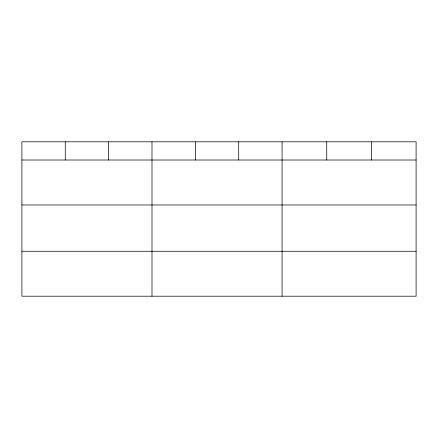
<?xml version="1.0" encoding="UTF-8"?>
<svg xmlns="http://www.w3.org/2000/svg" width="438" height="438" viewBox="0 0 438 438"><rect width="100%" height="100%" fill="white"/><g stroke="black" fill="none" stroke-linecap="round" stroke-linejoin="round"><path stroke-width="0.66" d="M416.1 204.957L416.1 141.797L21.9 141.797L21.9 296.203L416.1 296.203L416.1 204.957L21.9 204.957M21.9 160.012L416.1 160.012M21.9 251.259L416.1 251.259M371.424 141.797L371.424 160.012M326.748 141.797L326.748 160.012M282.072 141.797L282.072 296.203M238.71 141.797L238.71 160.012M195.348 141.797L195.348 160.012M151.986 141.797L151.986 296.203M108.624 141.797L108.624 160.012M65.262 141.797L65.262 160.012"/></g></svg>
